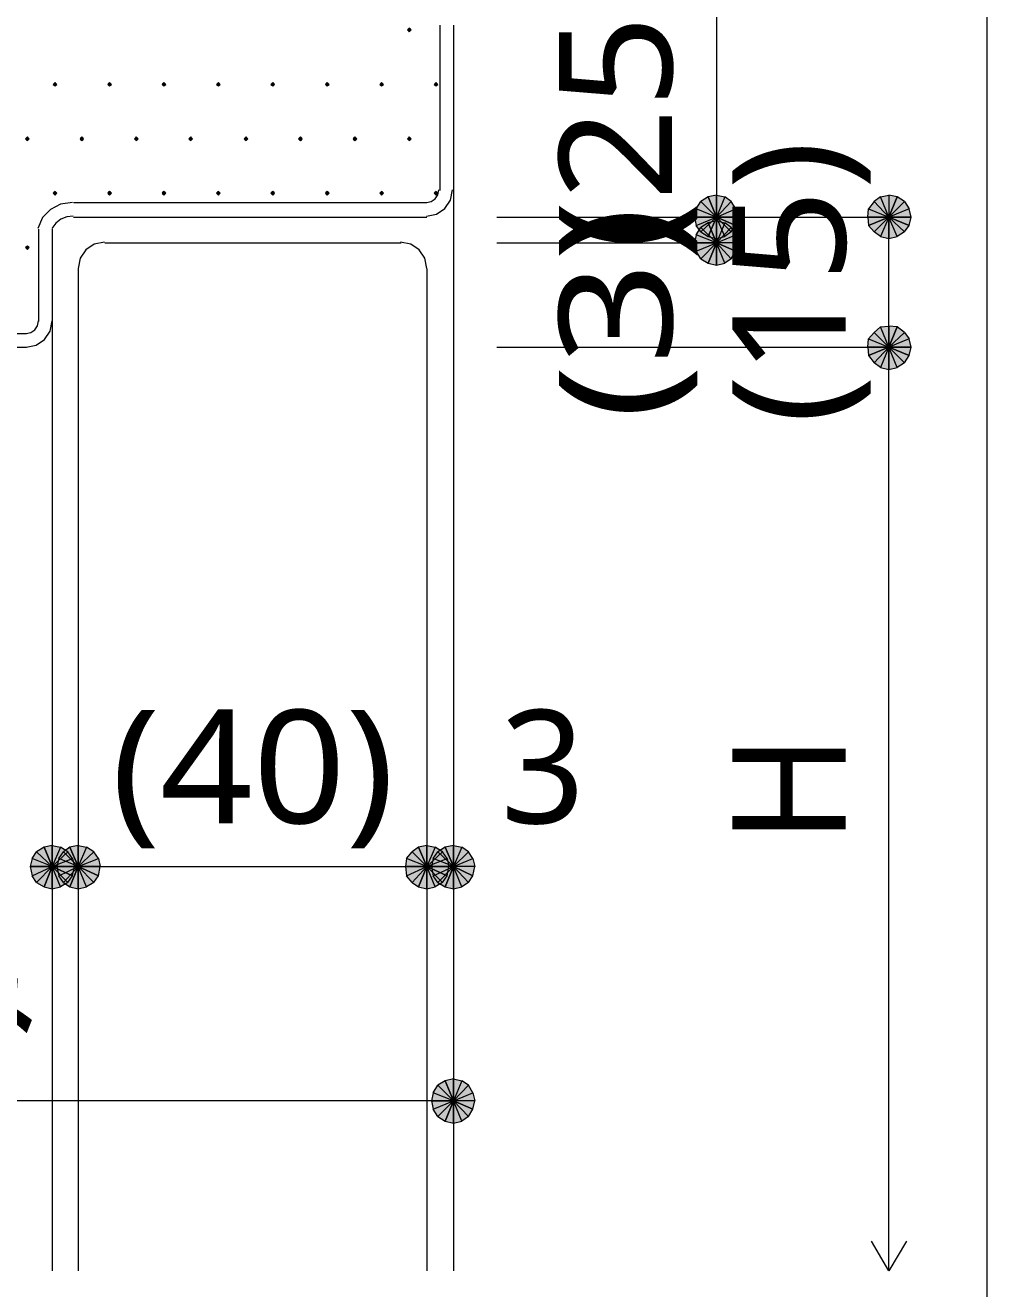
# Model space of a CAD drawing. Header units: millimetres. Extents: x 0 to 420, y 0 to 297.
# Drawn here: x 280.11 to 302.18, y 200.35 to 229.34 of the extents above; entities that cross this region are included whole.
import ezdxf
from ezdxf.enums import TextEntityAlignment as Align

# ---------------------------------------------------------------- set-up
doc = ezdxf.new("R2010")
doc.units = ezdxf.units.MM
doc.styles.add('kst32b', font='NotoSansJP-Variable.ttf')

msp = doc.modelspace()

# ---------------------------------------------------------------- hatches: boundary and pattern name
for points in [[(288.925, 229.277), (288.904, 229.256), (288.883, 229.235), (288.904, 229.214), (288.925, 229.193), (288.946, 229.214), (288.967, 229.235), (288.946, 229.256), (288.925, 229.277)], [(280.797, 228.029), (280.776, 228.007), (280.755, 227.986), (280.776, 227.965), (280.797, 227.944), (280.818, 227.965), (280.839, 227.986), (280.818, 228.007), (280.797, 228.029)], [(282.046, 228.029), (282.025, 228.007), (282.004, 227.986), (282.025, 227.965), (282.046, 227.944), (282.067, 227.965), (282.088, 227.986), (282.067, 228.007), (282.046, 228.029)], [(283.295, 228.029), (283.273, 228.007), (283.252, 227.986), (283.273, 227.965), (283.295, 227.944), (283.316, 227.965), (283.337, 227.986), (283.316, 228.007), (283.295, 228.029)], [(284.544, 228.029), (284.522, 228.007), (284.501, 227.986), (284.522, 227.965), (284.544, 227.944), (284.565, 227.965), (284.586, 227.986), (284.565, 228.007), (284.544, 228.029)], [(285.792, 228.029), (285.771, 228.007), (285.75, 227.986), (285.771, 227.965), (285.792, 227.944), (285.814, 227.965), (285.835, 227.986), (285.814, 228.007), (285.792, 228.029)], [(287.041, 228.029), (287.02, 228.007), (286.999, 227.986), (287.02, 227.965), (287.041, 227.944), (287.062, 227.965), (287.084, 227.986), (287.062, 228.007), (287.041, 228.029)], [(288.29, 228.029), (288.269, 228.007), (288.248, 227.986), (288.269, 227.965), (288.29, 227.944), (288.311, 227.965), (288.332, 227.986), (288.311, 228.007), (288.29, 228.029)], [(289.539, 228.029), (289.518, 228.007), (289.496, 227.986), (289.518, 227.965), (289.539, 227.944), (289.56, 227.965), (289.581, 227.986), (289.56, 228.007), (289.539, 228.029)], [(280.162, 226.78), (280.141, 226.758), (280.12, 226.737), (280.141, 226.716), (280.162, 226.695), (280.183, 226.716), (280.204, 226.737), (280.183, 226.758), (280.162, 226.78)], [(281.411, 226.78), (281.39, 226.758), (281.369, 226.737), (281.39, 226.716), (281.411, 226.695), (281.432, 226.716), (281.453, 226.737), (281.432, 226.758), (281.411, 226.78)], [(282.66, 226.78), (282.639, 226.758), (282.617, 226.737), (282.639, 226.716), (282.66, 226.695), (282.681, 226.716), (282.702, 226.737), (282.681, 226.758), (282.66, 226.78)], [(283.909, 226.78), (283.887, 226.758), (283.866, 226.737), (283.887, 226.716), (283.909, 226.695), (283.93, 226.716), (283.951, 226.737), (283.93, 226.758), (283.909, 226.78)], [(285.179, 226.78), (285.157, 226.758), (285.136, 226.737), (285.157, 226.716), (285.179, 226.695), (285.2, 226.716), (285.221, 226.737), (285.2, 226.758), (285.179, 226.78)], [(286.427, 226.78), (286.406, 226.758), (286.385, 226.737), (286.406, 226.716), (286.427, 226.695), (286.448, 226.716), (286.47, 226.737), (286.448, 226.758), (286.427, 226.78)], [(287.676, 226.78), (287.655, 226.758), (287.634, 226.737), (287.655, 226.716), (287.676, 226.695), (287.697, 226.716), (287.719, 226.737), (287.697, 226.758), (287.676, 226.78)], [(288.925, 226.78), (288.904, 226.758), (288.883, 226.737), (288.904, 226.716), (288.925, 226.695), (288.946, 226.716), (288.967, 226.737), (288.946, 226.758), (288.925, 226.78)], [(280.797, 225.531), (280.776, 225.51), (280.755, 225.488), (280.776, 225.467), (280.797, 225.446), (280.818, 225.467), (280.839, 225.488), (280.818, 225.51), (280.797, 225.531)], [(282.046, 225.531), (282.025, 225.51), (282.004, 225.488), (282.025, 225.467), (282.046, 225.446), (282.067, 225.467), (282.088, 225.488), (282.067, 225.51), (282.046, 225.531)], [(283.295, 225.531), (283.273, 225.51), (283.252, 225.488), (283.273, 225.467), (283.295, 225.446), (283.316, 225.467), (283.337, 225.488), (283.316, 225.51), (283.295, 225.531)], [(284.544, 225.531), (284.522, 225.51), (284.501, 225.488), (284.522, 225.467), (284.544, 225.446), (284.565, 225.467), (284.586, 225.488), (284.565, 225.51), (284.544, 225.531)], [(285.792, 225.531), (285.771, 225.51), (285.75, 225.488), (285.771, 225.467), (285.792, 225.446), (285.814, 225.467), (285.835, 225.488), (285.814, 225.51), (285.792, 225.531)], [(287.041, 225.531), (287.02, 225.51), (286.999, 225.488), (287.02, 225.467), (287.041, 225.446), (287.062, 225.467), (287.084, 225.488), (287.062, 225.51), (287.041, 225.531)], [(288.29, 225.531), (288.269, 225.51), (288.248, 225.488), (288.269, 225.467), (288.29, 225.446), (288.311, 225.467), (288.332, 225.488), (288.311, 225.51), (288.29, 225.531)], [(289.539, 225.531), (289.518, 225.51), (289.496, 225.488), (289.518, 225.467), (289.539, 225.446), (289.56, 225.467), (289.581, 225.488), (289.56, 225.51), (289.539, 225.531)], [(295.783, 224.494), (295.973, 224.451), (295.973, 224.938), (295.783, 224.494)], [(300.397, 224.748), (300.44, 224.938), (299.932, 224.938), (300.397, 224.748)], [(280.162, 224.282), (280.141, 224.261), (280.12, 224.24), (280.141, 224.218), (280.162, 224.197), (280.183, 224.218), (280.204, 224.24), (280.183, 224.261), (280.162, 224.282)], [(295.783, 223.88), (295.973, 223.837), (295.973, 224.346), (295.783, 223.88)], [(300.397, 221.763), (300.44, 221.954), (299.932, 221.954), (300.397, 221.763)], [(280.543, 209.571), (280.734, 209.529), (280.734, 210.037), (280.543, 209.571)], [(281.136, 209.571), (281.326, 209.529), (281.326, 210.037), (281.136, 209.571)], [(289.137, 209.571), (289.327, 209.529), (289.327, 210.037), (289.137, 209.571)], [(289.75, 209.571), (289.941, 209.529), (289.941, 210.037), (289.75, 209.571)], [(289.75, 204.195), (289.941, 204.153), (289.941, 204.661), (289.75, 204.195)]]:
    msp.add_hatch(color=7).paths.add_polyline_path(points)
h = msp.add_hatch(color=7)
h.paths.add_polyline_path([(295.783, 225.404), (295.614, 225.298), (295.973, 224.938), (295.783, 225.404)])
h.paths.add_polyline_path([(295.614, 225.298), (295.973, 224.938), (295.508, 225.129), (295.614, 225.298)])
h.paths.add_polyline_path([(295.973, 224.938), (295.508, 225.129), (295.466, 224.938), (295.973, 224.938)])
h = msp.add_hatch(color=7)
h.paths.add_polyline_path([(296.312, 225.298), (296.164, 225.404), (295.973, 224.938), (296.312, 225.298)])
h.paths.add_polyline_path([(296.164, 225.404), (295.973, 224.938), (295.973, 225.446), (296.164, 225.404)])
h.paths.add_polyline_path([(295.973, 224.938), (295.973, 225.446), (295.783, 225.404), (295.973, 224.938)])
h = msp.add_hatch(color=7)
h.paths.add_polyline_path([(296.418, 224.748), (296.46, 224.938), (295.973, 224.938), (296.418, 224.748)])
h.paths.add_polyline_path([(296.46, 224.938), (295.973, 224.938), (296.418, 225.129), (296.46, 224.938)])
h.paths.add_polyline_path([(295.973, 224.938), (296.418, 225.129), (296.312, 225.298), (295.973, 224.938)])
h = msp.add_hatch(color=7)
h.paths.add_polyline_path([(299.593, 225.298), (299.466, 225.129), (299.932, 224.938), (299.593, 225.298)])
h.paths.add_polyline_path([(299.466, 225.129), (299.932, 224.938), (299.445, 224.938), (299.466, 225.129)])
h.paths.add_polyline_path([(299.932, 224.938), (299.445, 224.938), (299.466, 224.748), (299.932, 224.938)])
h = msp.add_hatch(color=7)
h.paths.add_polyline_path([(300.122, 225.404), (299.932, 225.446), (299.932, 224.938), (300.122, 225.404)])
h.paths.add_polyline_path([(299.932, 225.446), (299.932, 224.938), (299.741, 225.404), (299.932, 225.446)])
h.paths.add_polyline_path([(299.932, 224.938), (299.741, 225.404), (299.593, 225.298), (299.932, 224.938)])
h = msp.add_hatch(color=7)
h.paths.add_polyline_path([(300.44, 224.938), (300.397, 225.129), (299.932, 224.938), (300.44, 224.938)])
h.paths.add_polyline_path([(300.397, 225.129), (299.932, 224.938), (300.291, 225.298), (300.397, 225.129)])
h.paths.add_polyline_path([(299.932, 224.938), (300.291, 225.298), (300.122, 225.404), (299.932, 224.938)])
h = msp.add_hatch(color=7)
h.paths.add_polyline_path([(295.466, 224.938), (295.508, 224.748), (295.973, 224.938), (295.466, 224.938)])
h.paths.add_polyline_path([(295.508, 224.748), (295.973, 224.938), (295.614, 224.599), (295.508, 224.748)])
h.paths.add_polyline_path([(295.973, 224.938), (295.614, 224.599), (295.783, 224.494), (295.973, 224.938)])
h = msp.add_hatch(color=7)
h.paths.add_polyline_path([(295.783, 224.811), (295.614, 224.705), (295.973, 224.346), (295.783, 224.811)])
h.paths.add_polyline_path([(295.614, 224.705), (295.973, 224.346), (295.508, 224.536), (295.614, 224.705)])
h.paths.add_polyline_path([(295.973, 224.346), (295.508, 224.536), (295.466, 224.346), (295.973, 224.346)])
h = msp.add_hatch(color=7)
h.paths.add_polyline_path([(296.312, 224.705), (296.164, 224.811), (295.973, 224.346), (296.312, 224.705)])
h.paths.add_polyline_path([(296.164, 224.811), (295.973, 224.346), (295.973, 224.854), (296.164, 224.811)])
h.paths.add_polyline_path([(295.973, 224.346), (295.973, 224.854), (295.783, 224.811), (295.973, 224.346)])
h = msp.add_hatch(color=7)
h.paths.add_polyline_path([(295.973, 224.451), (296.164, 224.494), (295.973, 224.938), (295.973, 224.451)])
h.paths.add_polyline_path([(296.164, 224.494), (295.973, 224.938), (296.312, 224.599), (296.164, 224.494)])
h.paths.add_polyline_path([(295.973, 224.938), (296.312, 224.599), (296.418, 224.748), (295.973, 224.938)])
h = msp.add_hatch(color=7)
h.paths.add_polyline_path([(296.418, 224.155), (296.46, 224.346), (295.973, 224.346), (296.418, 224.155)])
h.paths.add_polyline_path([(296.46, 224.346), (295.973, 224.346), (296.418, 224.536), (296.46, 224.346)])
h.paths.add_polyline_path([(295.973, 224.346), (296.418, 224.536), (296.312, 224.705), (295.973, 224.346)])
h = msp.add_hatch(color=7)
h.paths.add_polyline_path([(299.466, 224.748), (299.593, 224.599), (299.932, 224.938), (299.466, 224.748)])
h.paths.add_polyline_path([(299.593, 224.599), (299.932, 224.938), (299.741, 224.494), (299.593, 224.599)])
h.paths.add_polyline_path([(299.932, 224.938), (299.741, 224.494), (299.932, 224.451), (299.932, 224.938)])
h = msp.add_hatch(color=7)
h.paths.add_polyline_path([(299.932, 224.451), (300.122, 224.494), (299.932, 224.938), (299.932, 224.451)])
h.paths.add_polyline_path([(300.122, 224.494), (299.932, 224.938), (300.291, 224.599), (300.122, 224.494)])
h.paths.add_polyline_path([(299.932, 224.938), (300.291, 224.599), (300.397, 224.748), (299.932, 224.938)])
h = msp.add_hatch(color=7)
h.paths.add_polyline_path([(295.466, 224.346), (295.508, 224.155), (295.973, 224.346), (295.466, 224.346)])
h.paths.add_polyline_path([(295.508, 224.155), (295.973, 224.346), (295.614, 223.986), (295.508, 224.155)])
h.paths.add_polyline_path([(295.973, 224.346), (295.614, 223.986), (295.783, 223.88), (295.973, 224.346)])
h = msp.add_hatch(color=7)
h.paths.add_polyline_path([(295.973, 223.837), (296.164, 223.88), (295.973, 224.346), (295.973, 223.837)])
h.paths.add_polyline_path([(296.164, 223.88), (295.973, 224.346), (296.312, 223.986), (296.164, 223.88)])
h.paths.add_polyline_path([(295.973, 224.346), (296.312, 223.986), (296.418, 224.155), (295.973, 224.346)])
h = msp.add_hatch(color=7)
h.paths.add_polyline_path([(300.122, 222.419), (299.932, 222.44), (299.932, 221.954), (300.122, 222.419)])
h.paths.add_polyline_path([(299.932, 222.44), (299.932, 221.954), (299.741, 222.419), (299.932, 222.44)])
h.paths.add_polyline_path([(299.932, 221.954), (299.741, 222.419), (299.593, 222.292), (299.932, 221.954)])
h = msp.add_hatch(color=7)
h.paths.add_polyline_path([(300.44, 221.954), (300.397, 222.144), (299.932, 221.954), (300.44, 221.954)])
h.paths.add_polyline_path([(300.397, 222.144), (299.932, 221.954), (300.291, 222.292), (300.397, 222.144)])
h.paths.add_polyline_path([(299.932, 221.954), (300.291, 222.292), (300.122, 222.419), (299.932, 221.954)])
h = msp.add_hatch(color=7)
h.paths.add_polyline_path([(299.593, 222.292), (299.466, 222.144), (299.932, 221.954), (299.593, 222.292)])
h.paths.add_polyline_path([(299.466, 222.144), (299.932, 221.954), (299.445, 221.954), (299.466, 222.144)])
h.paths.add_polyline_path([(299.932, 221.954), (299.445, 221.954), (299.466, 221.763), (299.932, 221.954)])
h = msp.add_hatch(color=7)
h.paths.add_polyline_path([(299.466, 221.763), (299.593, 221.594), (299.932, 221.954), (299.466, 221.763)])
h.paths.add_polyline_path([(299.593, 221.594), (299.932, 221.954), (299.741, 221.488), (299.593, 221.594)])
h.paths.add_polyline_path([(299.932, 221.954), (299.741, 221.488), (299.932, 221.446), (299.932, 221.954)])
h = msp.add_hatch(color=7)
h.paths.add_polyline_path([(299.932, 221.446), (300.122, 221.488), (299.932, 221.954), (299.932, 221.446)])
h.paths.add_polyline_path([(300.122, 221.488), (299.932, 221.954), (300.291, 221.594), (300.122, 221.488)])
h.paths.add_polyline_path([(299.932, 221.954), (300.291, 221.594), (300.397, 221.763), (299.932, 221.954)])
h = msp.add_hatch(color=7)
h.paths.add_polyline_path([(280.543, 210.481), (280.374, 210.375), (280.734, 210.037), (280.543, 210.481)])
h.paths.add_polyline_path([(280.374, 210.375), (280.734, 210.037), (280.268, 210.227), (280.374, 210.375)])
h.paths.add_polyline_path([(280.734, 210.037), (280.268, 210.227), (280.225, 210.037), (280.734, 210.037)])
h = msp.add_hatch(color=7)
h.paths.add_polyline_path([(281.093, 210.375), (280.924, 210.481), (280.734, 210.037), (281.093, 210.375)])
h.paths.add_polyline_path([(280.924, 210.481), (280.734, 210.037), (280.734, 210.524), (280.924, 210.481)])
h.paths.add_polyline_path([(280.734, 210.037), (280.734, 210.524), (280.543, 210.481), (280.734, 210.037)])
h = msp.add_hatch(color=7)
h.paths.add_polyline_path([(281.136, 210.481), (280.987, 210.375), (281.326, 210.037), (281.136, 210.481)])
h.paths.add_polyline_path([(280.987, 210.375), (281.326, 210.037), (280.882, 210.227), (280.987, 210.375)])
h.paths.add_polyline_path([(281.326, 210.037), (280.882, 210.227), (280.839, 210.037), (281.326, 210.037)])
h = msp.add_hatch(color=7)
h.paths.add_polyline_path([(281.686, 210.375), (281.517, 210.481), (281.326, 210.037), (281.686, 210.375)])
h.paths.add_polyline_path([(281.517, 210.481), (281.326, 210.037), (281.326, 210.524), (281.517, 210.481)])
h.paths.add_polyline_path([(281.326, 210.037), (281.326, 210.524), (281.136, 210.481), (281.326, 210.037)])
h = msp.add_hatch(color=7)
h.paths.add_polyline_path([(289.137, 210.481), (288.989, 210.375), (289.327, 210.037), (289.137, 210.481)])
h.paths.add_polyline_path([(288.989, 210.375), (289.327, 210.037), (288.862, 210.227), (288.989, 210.375)])
h.paths.add_polyline_path([(289.327, 210.037), (288.862, 210.227), (288.84, 210.037), (289.327, 210.037)])
h = msp.add_hatch(color=7)
h.paths.add_polyline_path([(289.687, 210.375), (289.518, 210.481), (289.327, 210.037), (289.687, 210.375)])
h.paths.add_polyline_path([(289.518, 210.481), (289.327, 210.037), (289.327, 210.524), (289.518, 210.481)])
h.paths.add_polyline_path([(289.327, 210.037), (289.327, 210.524), (289.137, 210.481), (289.327, 210.037)])
h = msp.add_hatch(color=7)
h.paths.add_polyline_path([(289.75, 210.481), (289.581, 210.375), (289.941, 210.037), (289.75, 210.481)])
h.paths.add_polyline_path([(289.581, 210.375), (289.941, 210.037), (289.475, 210.227), (289.581, 210.375)])
h.paths.add_polyline_path([(289.941, 210.037), (289.475, 210.227), (289.433, 210.037), (289.941, 210.037)])
h = msp.add_hatch(color=7)
h.paths.add_polyline_path([(290.28, 210.375), (290.132, 210.481), (289.941, 210.037), (290.28, 210.375)])
h.paths.add_polyline_path([(290.132, 210.481), (289.941, 210.037), (289.941, 210.524), (290.132, 210.481)])
h.paths.add_polyline_path([(289.941, 210.037), (289.941, 210.524), (289.75, 210.481), (289.941, 210.037)])
h = msp.add_hatch(color=7)
h.paths.add_polyline_path([(281.199, 209.825), (281.241, 210.037), (280.734, 210.037), (281.199, 209.825)])
h.paths.add_polyline_path([(281.241, 210.037), (280.734, 210.037), (281.199, 210.227), (281.241, 210.037)])
h.paths.add_polyline_path([(280.734, 210.037), (281.199, 210.227), (281.093, 210.375), (280.734, 210.037)])
h = msp.add_hatch(color=7)
h.paths.add_polyline_path([(281.792, 209.825), (281.834, 210.037), (281.326, 210.037), (281.792, 209.825)])
h.paths.add_polyline_path([(281.834, 210.037), (281.326, 210.037), (281.792, 210.227), (281.834, 210.037)])
h.paths.add_polyline_path([(281.326, 210.037), (281.792, 210.227), (281.686, 210.375), (281.326, 210.037)])
h = msp.add_hatch(color=7)
h.paths.add_polyline_path([(289.793, 209.825), (289.835, 210.037), (289.327, 210.037), (289.793, 209.825)])
h.paths.add_polyline_path([(289.835, 210.037), (289.327, 210.037), (289.793, 210.227), (289.835, 210.037)])
h.paths.add_polyline_path([(289.327, 210.037), (289.793, 210.227), (289.687, 210.375), (289.327, 210.037)])
h = msp.add_hatch(color=7)
h.paths.add_polyline_path([(290.386, 209.825), (290.428, 210.037), (289.941, 210.037), (290.386, 209.825)])
h.paths.add_polyline_path([(290.428, 210.037), (289.941, 210.037), (290.386, 210.227), (290.428, 210.037)])
h.paths.add_polyline_path([(289.941, 210.037), (290.386, 210.227), (290.28, 210.375), (289.941, 210.037)])
h = msp.add_hatch(color=7)
h.paths.add_polyline_path([(280.225, 210.037), (280.268, 209.825), (280.734, 210.037), (280.225, 210.037)])
h.paths.add_polyline_path([(280.268, 209.825), (280.734, 210.037), (280.374, 209.677), (280.268, 209.825)])
h.paths.add_polyline_path([(280.734, 210.037), (280.374, 209.677), (280.543, 209.571), (280.734, 210.037)])
h = msp.add_hatch(color=7)
h.paths.add_polyline_path([(280.734, 209.529), (280.924, 209.571), (280.734, 210.037), (280.734, 209.529)])
h.paths.add_polyline_path([(280.924, 209.571), (280.734, 210.037), (281.093, 209.677), (280.924, 209.571)])
h.paths.add_polyline_path([(280.734, 210.037), (281.093, 209.677), (281.199, 209.825), (280.734, 210.037)])
h = msp.add_hatch(color=7)
h.paths.add_polyline_path([(280.839, 210.037), (280.882, 209.825), (281.326, 210.037), (280.839, 210.037)])
h.paths.add_polyline_path([(280.882, 209.825), (281.326, 210.037), (280.987, 209.677), (280.882, 209.825)])
h.paths.add_polyline_path([(281.326, 210.037), (280.987, 209.677), (281.136, 209.571), (281.326, 210.037)])
h = msp.add_hatch(color=7)
h.paths.add_polyline_path([(281.326, 209.529), (281.517, 209.571), (281.326, 210.037), (281.326, 209.529)])
h.paths.add_polyline_path([(281.517, 209.571), (281.326, 210.037), (281.686, 209.677), (281.517, 209.571)])
h.paths.add_polyline_path([(281.326, 210.037), (281.686, 209.677), (281.792, 209.825), (281.326, 210.037)])
h = msp.add_hatch(color=7)
h.paths.add_polyline_path([(288.84, 210.037), (288.862, 209.825), (289.327, 210.037), (288.84, 210.037)])
h.paths.add_polyline_path([(288.862, 209.825), (289.327, 210.037), (288.989, 209.677), (288.862, 209.825)])
h.paths.add_polyline_path([(289.327, 210.037), (288.989, 209.677), (289.137, 209.571), (289.327, 210.037)])
h = msp.add_hatch(color=7)
h.paths.add_polyline_path([(289.327, 209.529), (289.518, 209.571), (289.327, 210.037), (289.327, 209.529)])
h.paths.add_polyline_path([(289.518, 209.571), (289.327, 210.037), (289.687, 209.677), (289.518, 209.571)])
h.paths.add_polyline_path([(289.327, 210.037), (289.687, 209.677), (289.793, 209.825), (289.327, 210.037)])
h = msp.add_hatch(color=7)
h.paths.add_polyline_path([(289.433, 210.037), (289.475, 209.825), (289.941, 210.037), (289.433, 210.037)])
h.paths.add_polyline_path([(289.475, 209.825), (289.941, 210.037), (289.581, 209.677), (289.475, 209.825)])
h.paths.add_polyline_path([(289.941, 210.037), (289.581, 209.677), (289.75, 209.571), (289.941, 210.037)])
h = msp.add_hatch(color=7)
h.paths.add_polyline_path([(289.941, 209.529), (290.132, 209.571), (289.941, 210.037), (289.941, 209.529)])
h.paths.add_polyline_path([(290.132, 209.571), (289.941, 210.037), (290.28, 209.677), (290.132, 209.571)])
h.paths.add_polyline_path([(289.941, 210.037), (290.28, 209.677), (290.386, 209.825), (289.941, 210.037)])
h = msp.add_hatch(color=7)
h.paths.add_polyline_path([(289.75, 205.126), (289.581, 205.02), (289.941, 204.661), (289.75, 205.126)])
h.paths.add_polyline_path([(289.581, 205.02), (289.941, 204.661), (289.475, 204.851), (289.581, 205.02)])
h.paths.add_polyline_path([(289.941, 204.661), (289.475, 204.851), (289.433, 204.661), (289.941, 204.661)])
h = msp.add_hatch(color=7)
h.paths.add_polyline_path([(290.28, 205.02), (290.132, 205.126), (289.941, 204.661), (290.28, 205.02)])
h.paths.add_polyline_path([(290.132, 205.126), (289.941, 204.661), (289.941, 205.169), (290.132, 205.126)])
h.paths.add_polyline_path([(289.941, 204.661), (289.941, 205.169), (289.75, 205.126), (289.941, 204.661)])
h = msp.add_hatch(color=7)
h.paths.add_polyline_path([(290.386, 204.47), (290.428, 204.661), (289.941, 204.661), (290.386, 204.47)])
h.paths.add_polyline_path([(290.428, 204.661), (289.941, 204.661), (290.386, 204.851), (290.428, 204.661)])
h.paths.add_polyline_path([(289.941, 204.661), (290.386, 204.851), (290.28, 205.02), (289.941, 204.661)])
h = msp.add_hatch(color=7)
h.paths.add_polyline_path([(289.433, 204.661), (289.475, 204.47), (289.941, 204.661), (289.433, 204.661)])
h.paths.add_polyline_path([(289.475, 204.47), (289.941, 204.661), (289.581, 204.301), (289.475, 204.47)])
h.paths.add_polyline_path([(289.941, 204.661), (289.581, 204.301), (289.75, 204.195), (289.941, 204.661)])
h = msp.add_hatch(color=7)
h.paths.add_polyline_path([(289.941, 204.153), (290.132, 204.195), (289.941, 204.661), (289.941, 204.153)])
h.paths.add_polyline_path([(290.132, 204.195), (289.941, 204.661), (290.28, 204.301), (290.132, 204.195)])
h.paths.add_polyline_path([(289.941, 204.661), (290.28, 204.301), (290.386, 204.47), (289.941, 204.661)])

# ---------------------------------------------------------------- linework, layer by layer
at = {"lineweight": 13}
for points in [[(302.175, 285.983), (302.175, 45.995)], [(295.973, 234.95), (295.973, 229.955), (295.973, 224.938), (295.973, 224.346)], [(289.623, 229.341), (289.623, 225.552)], [(289.941, 229.341), (289.941, 225.552)], [(289.317, 224.959), (289.551, 225.007), (289.743, 225.136), (289.872, 225.328), (289.92, 225.563)], [(289.317, 225.277), (289.428, 225.299), (289.519, 225.361), (289.58, 225.451), (289.602, 225.563)], [(289.941, 225.552), (289.941, 200.766)], [(281.193, 225.276), (280.925, 225.239), (280.691, 225.118), (280.509, 224.927), (280.399, 224.68)], [(281.22, 225.277), (289.327, 225.277)], [(281.212, 224.959), (281.063, 224.944), (280.927, 224.889), (280.812, 224.797), (280.726, 224.675)], [(280.416, 224.663), (280.416, 222.546)], [(280.734, 224.663), (280.734, 222.546)], [(281.22, 224.938), (289.327, 224.938)], [(290.936, 224.938), (299.932, 224.938)], [(299.932, 221.954), (299.932, 224.938)], [(281.929, 224.367), (281.695, 224.319), (281.503, 224.19), (281.374, 223.998), (281.326, 223.763)], [(281.94, 224.346), (288.735, 224.346)], [(289.327, 223.763), (289.28, 223.998), (289.151, 224.19), (288.959, 224.319), (288.724, 224.367)], [(290.936, 224.346), (295.973, 224.346)], [(281.326, 223.753), (281.326, 200.766)], [(289.327, 223.753), (289.327, 200.766)], [(280.13, 221.954), (280.365, 222.001), (280.557, 222.13), (280.686, 222.322), (280.734, 222.557)], [(280.13, 222.271), (280.241, 222.294), (280.332, 222.355), (280.394, 222.446), (280.416, 222.557)], [(280.734, 222.546), (280.734, 200.766)], [(267.737, 222.271), (280.141, 222.271)], [(267.737, 221.954), (280.141, 221.954)], [(290.936, 221.954), (299.932, 221.954)], [(299.932, 200.787), (299.932, 221.954)], [(280.734, 210.037), (281.326, 210.037), (289.327, 210.037), (289.941, 210.037)], [(289.941, 204.661), (257.937, 204.661)], [(300.334, 201.443), (299.932, 200.766), (299.529, 201.443)]]:
    msp.add_lwpolyline(points, dxfattribs=at)
at = {"lineweight": 0}
for points in [[(288.925, 229.277), (288.904, 229.256), (288.883, 229.235), (288.904, 229.214), (288.925, 229.193), (288.946, 229.214), (288.967, 229.235), (288.946, 229.256)], [(280.797, 228.029), (280.776, 228.007), (280.755, 227.986), (280.776, 227.965), (280.797, 227.944), (280.818, 227.965), (280.839, 227.986), (280.818, 228.007)], [(282.046, 228.029), (282.025, 228.007), (282.004, 227.986), (282.025, 227.965), (282.046, 227.944), (282.067, 227.965), (282.088, 227.986), (282.067, 228.007)], [(283.295, 228.029), (283.273, 228.007), (283.252, 227.986), (283.273, 227.965), (283.295, 227.944), (283.316, 227.965), (283.337, 227.986), (283.316, 228.007)], [(284.544, 228.029), (284.522, 228.007), (284.501, 227.986), (284.522, 227.965), (284.544, 227.944), (284.565, 227.965), (284.586, 227.986), (284.565, 228.007)], [(285.792, 228.029), (285.771, 228.007), (285.75, 227.986), (285.771, 227.965), (285.792, 227.944), (285.814, 227.965), (285.835, 227.986), (285.814, 228.007)], [(287.041, 228.029), (287.02, 228.007), (286.999, 227.986), (287.02, 227.965), (287.041, 227.944), (287.062, 227.965), (287.084, 227.986), (287.062, 228.007)], [(288.29, 228.029), (288.269, 228.007), (288.248, 227.986), (288.269, 227.965), (288.29, 227.944), (288.311, 227.965), (288.332, 227.986), (288.311, 228.007)], [(289.539, 228.029), (289.518, 228.007), (289.496, 227.986), (289.518, 227.965), (289.539, 227.944), (289.56, 227.965), (289.581, 227.986), (289.56, 228.007)], [(280.162, 226.78), (280.141, 226.758), (280.12, 226.737), (280.141, 226.716), (280.162, 226.695), (280.183, 226.716), (280.204, 226.737), (280.183, 226.758)], [(281.411, 226.78), (281.39, 226.758), (281.369, 226.737), (281.39, 226.716), (281.411, 226.695), (281.432, 226.716), (281.453, 226.737), (281.432, 226.758)], [(282.66, 226.78), (282.639, 226.758), (282.617, 226.737), (282.639, 226.716), (282.66, 226.695), (282.681, 226.716), (282.702, 226.737), (282.681, 226.758)], [(283.909, 226.78), (283.887, 226.758), (283.866, 226.737), (283.887, 226.716), (283.909, 226.695), (283.93, 226.716), (283.951, 226.737), (283.93, 226.758)], [(285.179, 226.78), (285.157, 226.758), (285.136, 226.737), (285.157, 226.716), (285.179, 226.695), (285.2, 226.716), (285.221, 226.737), (285.2, 226.758)], [(286.427, 226.78), (286.406, 226.758), (286.385, 226.737), (286.406, 226.716), (286.427, 226.695), (286.448, 226.716), (286.47, 226.737), (286.448, 226.758)], [(287.676, 226.78), (287.655, 226.758), (287.634, 226.737), (287.655, 226.716), (287.676, 226.695), (287.697, 226.716), (287.719, 226.737), (287.697, 226.758)], [(288.925, 226.78), (288.904, 226.758), (288.883, 226.737), (288.904, 226.716), (288.925, 226.695), (288.946, 226.716), (288.967, 226.737), (288.946, 226.758)], [(280.797, 225.531), (280.776, 225.51), (280.755, 225.488), (280.776, 225.467), (280.797, 225.446), (280.818, 225.467), (280.839, 225.488), (280.818, 225.51)], [(282.046, 225.531), (282.025, 225.51), (282.004, 225.488), (282.025, 225.467), (282.046, 225.446), (282.067, 225.467), (282.088, 225.488), (282.067, 225.51)], [(283.295, 225.531), (283.273, 225.51), (283.252, 225.488), (283.273, 225.467), (283.295, 225.446), (283.316, 225.467), (283.337, 225.488), (283.316, 225.51)], [(284.544, 225.531), (284.522, 225.51), (284.501, 225.488), (284.522, 225.467), (284.544, 225.446), (284.565, 225.467), (284.586, 225.488), (284.565, 225.51)], [(285.792, 225.531), (285.771, 225.51), (285.75, 225.488), (285.771, 225.467), (285.792, 225.446), (285.814, 225.467), (285.835, 225.488), (285.814, 225.51)], [(287.041, 225.531), (287.02, 225.51), (286.999, 225.488), (287.02, 225.467), (287.041, 225.446), (287.062, 225.467), (287.084, 225.488), (287.062, 225.51)], [(288.29, 225.531), (288.269, 225.51), (288.248, 225.488), (288.269, 225.467), (288.29, 225.446), (288.311, 225.467), (288.332, 225.488), (288.311, 225.51)], [(289.539, 225.531), (289.518, 225.51), (289.496, 225.488), (289.518, 225.467), (289.539, 225.446), (289.56, 225.467), (289.581, 225.488), (289.56, 225.51)], [(295.614, 225.298), (295.973, 224.938), (295.508, 225.129)], [(295.783, 225.404), (295.614, 225.298), (295.973, 224.938)], [(295.973, 224.938), (295.973, 225.446), (295.783, 225.404)], [(296.164, 225.404), (295.973, 224.938), (295.973, 225.446)], [(296.312, 225.298), (296.164, 225.404), (295.973, 224.938)], [(295.973, 224.938), (296.418, 225.129), (296.312, 225.298)], [(299.593, 225.298), (299.466, 225.129), (299.932, 224.938)], [(299.932, 224.938), (299.741, 225.404), (299.593, 225.298)], [(299.932, 225.446), (299.932, 224.938), (299.741, 225.404)], [(300.122, 225.404), (299.932, 225.446), (299.932, 224.938)], [(299.932, 224.938), (300.291, 225.298), (300.122, 225.404)], [(300.397, 225.129), (299.932, 224.938), (300.291, 225.298)], [(295.973, 224.938), (295.508, 225.129), (295.466, 224.938)], [(296.46, 224.938), (295.973, 224.938), (296.418, 225.129)], [(299.466, 225.129), (299.932, 224.938), (299.445, 224.938)], [(300.44, 224.938), (300.397, 225.129), (299.932, 224.938)], [(295.466, 224.938), (295.508, 224.748), (295.973, 224.938)], [(295.508, 224.748), (295.973, 224.938), (295.614, 224.599)], [(295.614, 224.705), (295.973, 224.346), (295.508, 224.536)], [(295.973, 224.938), (295.614, 224.599), (295.783, 224.494)], [(295.783, 224.811), (295.614, 224.705), (295.973, 224.346)], [(295.783, 224.494), (295.973, 224.451), (295.973, 224.938)], [(295.973, 224.346), (295.973, 224.854), (295.783, 224.811)], [(295.973, 224.451), (296.164, 224.494), (295.973, 224.938)], [(296.164, 224.494), (295.973, 224.938), (296.312, 224.599)], [(295.973, 224.938), (296.312, 224.599), (296.418, 224.748)], [(296.418, 224.748), (296.46, 224.938), (295.973, 224.938)], [(296.164, 224.811), (295.973, 224.346), (295.973, 224.854)], [(296.312, 224.705), (296.164, 224.811), (295.973, 224.346)], [(295.973, 224.346), (296.418, 224.536), (296.312, 224.705)], [(299.932, 224.938), (299.445, 224.938), (299.466, 224.748)], [(299.466, 224.748), (299.593, 224.599), (299.932, 224.938)], [(299.593, 224.599), (299.932, 224.938), (299.741, 224.494)], [(299.932, 224.938), (299.741, 224.494), (299.932, 224.451)], [(299.932, 224.451), (300.122, 224.494), (299.932, 224.938)], [(300.122, 224.494), (299.932, 224.938), (300.291, 224.599)], [(299.932, 224.938), (300.291, 224.599), (300.397, 224.748)], [(300.397, 224.748), (300.44, 224.938), (299.932, 224.938)], [(295.973, 224.346), (295.508, 224.536), (295.466, 224.346)], [(296.46, 224.346), (295.973, 224.346), (296.418, 224.536)], [(280.162, 224.282), (280.141, 224.261), (280.12, 224.24), (280.141, 224.218), (280.162, 224.197), (280.183, 224.218), (280.204, 224.24), (280.183, 224.261)], [(295.466, 224.346), (295.508, 224.155), (295.973, 224.346)], [(295.508, 224.155), (295.973, 224.346), (295.614, 223.986)], [(295.973, 224.346), (295.614, 223.986), (295.783, 223.88)], [(295.783, 223.88), (295.973, 223.837), (295.973, 224.346)], [(295.973, 223.837), (296.164, 223.88), (295.973, 224.346)], [(296.164, 223.88), (295.973, 224.346), (296.312, 223.986)], [(295.973, 224.346), (296.312, 223.986), (296.418, 224.155)], [(296.418, 224.155), (296.46, 224.346), (295.973, 224.346)], [(299.932, 221.954), (299.741, 222.419), (299.593, 222.292)], [(299.932, 222.44), (299.932, 221.954), (299.741, 222.419)], [(300.122, 222.419), (299.932, 222.44), (299.932, 221.954)], [(299.932, 221.954), (300.291, 222.292), (300.122, 222.419)], [(299.466, 222.144), (299.932, 221.954), (299.445, 221.954)], [(299.593, 222.292), (299.466, 222.144), (299.932, 221.954)], [(300.397, 222.144), (299.932, 221.954), (300.291, 222.292)], [(300.44, 221.954), (300.397, 222.144), (299.932, 221.954)], [(299.932, 221.954), (299.445, 221.954), (299.466, 221.763)], [(299.466, 221.763), (299.593, 221.594), (299.932, 221.954)], [(299.593, 221.594), (299.932, 221.954), (299.741, 221.488)], [(299.932, 221.954), (299.741, 221.488), (299.932, 221.446)], [(299.932, 221.446), (300.122, 221.488), (299.932, 221.954)], [(300.122, 221.488), (299.932, 221.954), (300.291, 221.594)], [(299.932, 221.954), (300.291, 221.594), (300.397, 221.763)], [(300.397, 221.763), (300.44, 221.954), (299.932, 221.954)], [(280.543, 210.481), (280.374, 210.375), (280.734, 210.037)], [(280.734, 210.037), (280.734, 210.524), (280.543, 210.481)], [(280.924, 210.481), (280.734, 210.037), (280.734, 210.524)], [(281.093, 210.375), (280.924, 210.481), (280.734, 210.037)], [(281.136, 210.481), (280.987, 210.375), (281.326, 210.037)], [(281.326, 210.037), (281.326, 210.524), (281.136, 210.481)], [(281.517, 210.481), (281.326, 210.037), (281.326, 210.524)], [(281.686, 210.375), (281.517, 210.481), (281.326, 210.037)], [(289.137, 210.481), (288.989, 210.375), (289.327, 210.037)], [(289.327, 210.037), (289.327, 210.524), (289.137, 210.481)], [(289.518, 210.481), (289.327, 210.037), (289.327, 210.524)], [(289.687, 210.375), (289.518, 210.481), (289.327, 210.037)], [(289.75, 210.481), (289.581, 210.375), (289.941, 210.037)], [(289.941, 210.037), (289.941, 210.524), (289.75, 210.481)], [(290.132, 210.481), (289.941, 210.037), (289.941, 210.524)], [(290.28, 210.375), (290.132, 210.481), (289.941, 210.037)], [(280.734, 210.037), (280.268, 210.227), (280.225, 210.037)], [(280.374, 210.375), (280.734, 210.037), (280.268, 210.227)], [(280.734, 210.037), (281.199, 210.227), (281.093, 210.375)], [(281.241, 210.037), (280.734, 210.037), (281.199, 210.227)], [(281.326, 210.037), (280.882, 210.227), (280.839, 210.037)], [(280.987, 210.375), (281.326, 210.037), (280.882, 210.227)], [(281.326, 210.037), (281.792, 210.227), (281.686, 210.375)], [(281.834, 210.037), (281.326, 210.037), (281.792, 210.227)], [(289.327, 210.037), (288.862, 210.227), (288.84, 210.037)], [(288.989, 210.375), (289.327, 210.037), (288.862, 210.227)], [(289.327, 210.037), (289.793, 210.227), (289.687, 210.375)], [(289.835, 210.037), (289.327, 210.037), (289.793, 210.227)], [(289.941, 210.037), (289.475, 210.227), (289.433, 210.037)], [(289.581, 210.375), (289.941, 210.037), (289.475, 210.227)], [(289.941, 210.037), (290.386, 210.227), (290.28, 210.375)], [(290.428, 210.037), (289.941, 210.037), (290.386, 210.227)], [(280.225, 210.037), (280.268, 209.825), (280.734, 210.037)], [(280.268, 209.825), (280.734, 210.037), (280.374, 209.677)], [(280.734, 210.037), (280.374, 209.677), (280.543, 209.571)], [(280.543, 209.571), (280.734, 209.529), (280.734, 210.037)], [(280.734, 209.529), (280.924, 209.571), (280.734, 210.037)], [(280.924, 209.571), (280.734, 210.037), (281.093, 209.677)], [(280.734, 210.037), (281.093, 209.677), (281.199, 209.825)], [(281.199, 209.825), (281.241, 210.037), (280.734, 210.037)], [(280.839, 210.037), (280.882, 209.825), (281.326, 210.037)], [(280.882, 209.825), (281.326, 210.037), (280.987, 209.677)], [(281.326, 210.037), (280.987, 209.677), (281.136, 209.571)], [(281.136, 209.571), (281.326, 209.529), (281.326, 210.037)], [(281.326, 209.529), (281.517, 209.571), (281.326, 210.037)], [(281.517, 209.571), (281.326, 210.037), (281.686, 209.677)], [(281.326, 210.037), (281.686, 209.677), (281.792, 209.825)], [(281.792, 209.825), (281.834, 210.037), (281.326, 210.037)], [(288.84, 210.037), (288.862, 209.825), (289.327, 210.037)], [(288.862, 209.825), (289.327, 210.037), (288.989, 209.677)], [(289.327, 210.037), (288.989, 209.677), (289.137, 209.571)], [(289.137, 209.571), (289.327, 209.529), (289.327, 210.037)], [(289.327, 209.529), (289.518, 209.571), (289.327, 210.037)], [(289.518, 209.571), (289.327, 210.037), (289.687, 209.677)], [(289.327, 210.037), (289.687, 209.677), (289.793, 209.825)], [(289.793, 209.825), (289.835, 210.037), (289.327, 210.037)], [(289.433, 210.037), (289.475, 209.825), (289.941, 210.037)], [(289.475, 209.825), (289.941, 210.037), (289.581, 209.677)], [(289.941, 210.037), (289.581, 209.677), (289.75, 209.571)], [(289.75, 209.571), (289.941, 209.529), (289.941, 210.037)], [(289.941, 209.529), (290.132, 209.571), (289.941, 210.037)], [(290.132, 209.571), (289.941, 210.037), (290.28, 209.677)], [(289.941, 210.037), (290.28, 209.677), (290.386, 209.825)], [(290.386, 209.825), (290.428, 210.037), (289.941, 210.037)], [(289.581, 205.02), (289.941, 204.661), (289.475, 204.851)], [(289.75, 205.126), (289.581, 205.02), (289.941, 204.661)], [(289.941, 204.661), (289.941, 205.169), (289.75, 205.126)], [(290.132, 205.126), (289.941, 204.661), (289.941, 205.169)], [(290.28, 205.02), (290.132, 205.126), (289.941, 204.661)], [(289.941, 204.661), (290.386, 204.851), (290.28, 205.02)], [(289.941, 204.661), (289.475, 204.851), (289.433, 204.661)], [(289.433, 204.661), (289.475, 204.47), (289.941, 204.661)], [(289.475, 204.47), (289.941, 204.661), (289.581, 204.301)], [(289.941, 204.661), (289.581, 204.301), (289.75, 204.195)], [(289.75, 204.195), (289.941, 204.153), (289.941, 204.661)], [(290.428, 204.661), (289.941, 204.661), (290.386, 204.851)], [(289.941, 204.153), (290.132, 204.195), (289.941, 204.661)], [(290.132, 204.195), (289.941, 204.661), (290.28, 204.301)], [(289.941, 204.661), (290.28, 204.301), (290.386, 204.47)], [(290.386, 204.47), (290.428, 204.661), (289.941, 204.661)]]:
    msp.add_lwpolyline(points, close=True, dxfattribs=at)

# ---------------------------------------------------------------- texts
at = {"style": 'kst32b'}
for s, p, p2 in [('(25)', (294.957, 224.197), (294.957, 230.695)), ('(15)', (298.937, 220.197), (298.937, 226.694)), ('(3)', (294.957, 220.303), (294.957, 225.176)), ('(40)', (282.088, 211.032), (288.585, 211.032)), ('枠見込み', (267.441, 205.655), (280.435, 205.655))]:
    msp.add_text(s, height=2.5989, dxfattribs=at).set_placement(p, p2, align=Align.FIT)
msp.add_text('3', height=2.599, dxfattribs=at).set_placement((291.021, 211.032))
msp.add_text('H', height=2.599, rotation=90, dxfattribs=at).set_placement((298.937, 210.566))

doc.saveas('drawing.dxf')
